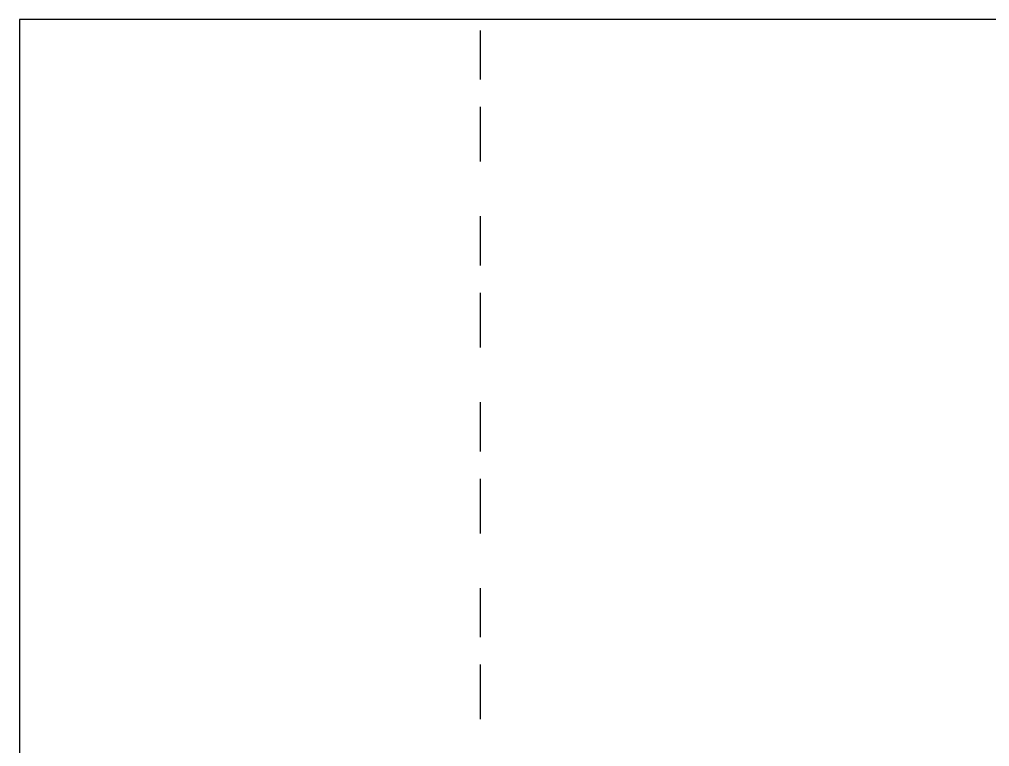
# Model space of a CAD drawing. Header units: millimetres. Extents: x 0 to 189, y 0 to 253.
# Drawn here: x 0 to 88.8, y 133.5 to 200 of the extents above; entities that cross this region are included whole.
import ezdxf

# ---------------------------------------------------------------- set-up
doc = ezdxf.new("R2010")
doc.units = ezdxf.units.MM
doc.linetypes.add('DASHED', pattern=[7.5, 5, -2.5])
doc.layers.add('BEND', color=5, linetype='DASHED')
doc.layers.add('CUT', color=1, linetype='CONTINUOUS')

msp = doc.modelspace()

# ---------------------------------------------------------------- linework, layer by layer
at = {"layer": 'BEND'}
for p, q in [((42.168, 187), (42.168, 199)), ((42.168, 170), (42.168, 182)), ((42.168, 153), (42.168, 165)), ((42.168, 136), (42.168, 148))]:
    msp.add_line(p, q, dxfattribs=at)
at = {"layer": 'CUT'}
msp.add_lwpolyline([(0, 0), (188.671, 0), (188.671, 200), (0, 200), (0, 0)], close=True, dxfattribs=at)

doc.saveas('drawing.dxf')
